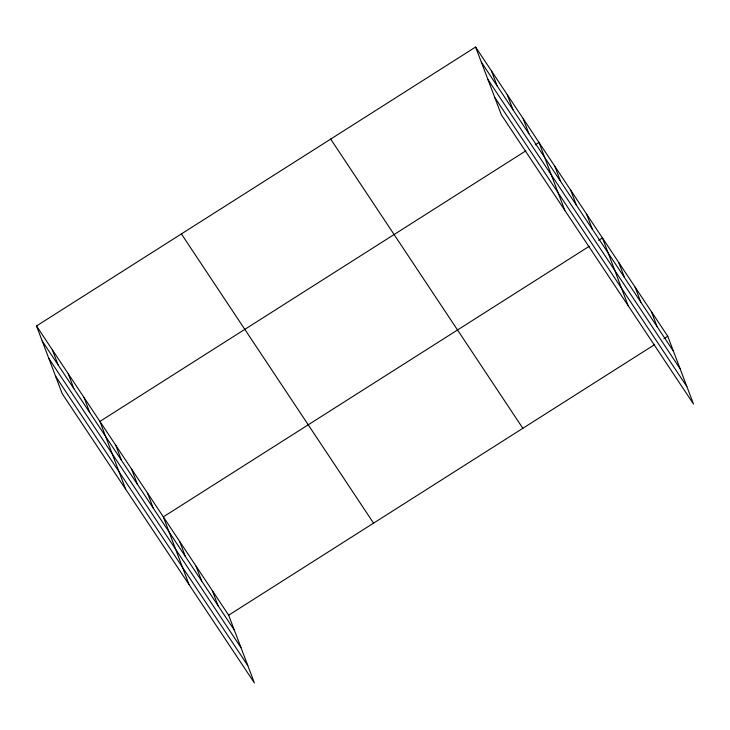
<?xml version="1.0" encoding="UTF-8"?>
<svg xmlns="http://www.w3.org/2000/svg" width="730" height="730" viewBox="0 0 730 730"><rect width="100%" height="100%" fill="white"/><g stroke="black" fill="none" stroke-linecap="round" stroke-linejoin="round"><path stroke-width="1.09" d="M36.5 325.972L228.663 615.198L254.405 682.961L62.242 393.744L36.5 325.972L475.595 47.039L667.758 336.256L693.5 404.028L501.337 114.802L475.595 47.039M525.919 150.791L99.91 421.42L125.651 489.182M535.273 144.859L539.005 142.478L564.755 210.249M589.338 246.238L163.328 516.858L189.07 584.63M598.682 240.298L602.423 237.925L628.165 305.688M228.663 615.198L654.673 344.569M664.017 338.638L667.758 336.256M481.316 62.087L673.48 351.312M487.923 79.488L680.086 368.705M494.73 97.409L686.894 386.626M330.69 139.083L522.853 428.309M181.405 233.929L373.568 523.145M42.221 341.029L234.385 630.245M48.828 358.421L240.991 647.647M55.635 376.342L247.798 665.568M651.425 311.673L657.146 326.73M635.091 287.091L640.812 302.147M618.757 262.508L624.479 277.564M586.573 214.063L592.286 229.12M570.714 190.201L576.435 205.258M554.864 166.34L560.576 181.396M523.154 118.616L528.876 133.672M507.304 94.763L513.017 109.81M491.445 70.901L497.167 85.948M212.33 590.616L218.051 605.663M195.996 566.033L201.717 581.08M179.662 541.441L185.383 556.497M147.478 492.996L153.19 508.053M131.619 469.144L137.34 484.191M115.769 445.282L121.481 460.329M84.059 397.558L89.781 412.614M68.209 373.696L73.922 388.752M52.35 349.834L58.072 364.89"/></g></svg>
